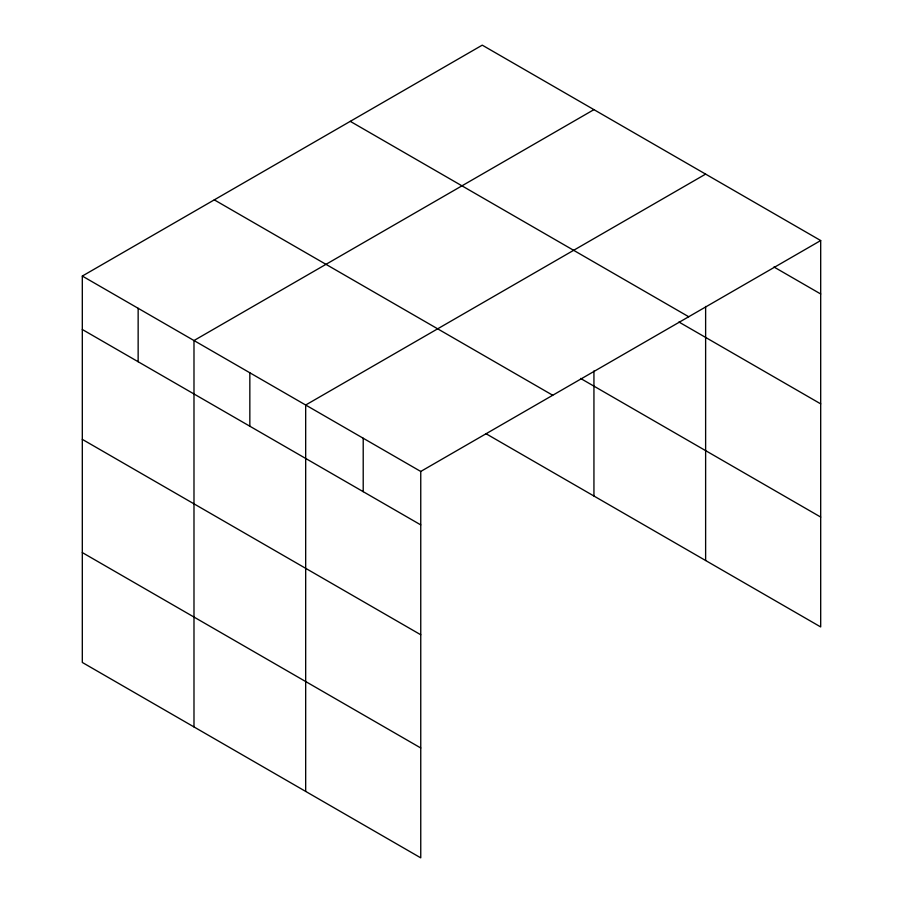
<?xml version="1.0" encoding="UTF-8"?>
<svg xmlns="http://www.w3.org/2000/svg" width="903" height="903" viewBox="0 0 903 903"><rect width="100%" height="100%" fill="white"/><g stroke="black" fill="none" stroke-linecap="round" stroke-linejoin="round"><path stroke-width="1.35" d="M82.308 276.058L420.753 471.456L420.753 857.85L82.308 662.452L82.308 276.058L482.247 45.15L820.692 240.548L820.692 626.942L485.893 433.643M593.937 109.635L193.987 340.544L193.987 726.938M705.627 174.11L305.677 405.018L305.677 791.412M420.753 471.456L820.692 240.548M773.95 266.995L820.692 293.983M350.274 121.352L688.718 316.75M678.921 322.01L820.692 403.867M580.584 378.436L820.692 517.069M214.282 199.856L552.726 395.254M82.308 329.493L420.753 524.891M82.308 439.366L420.753 634.764M82.308 552.58L420.753 747.977M705.627 306.433L705.627 560.503M593.937 370.964L593.937 496.029M363.209 438.237L363.209 491.672M249.838 372.781L249.838 426.216M138.148 308.295L138.148 361.731"/></g></svg>
